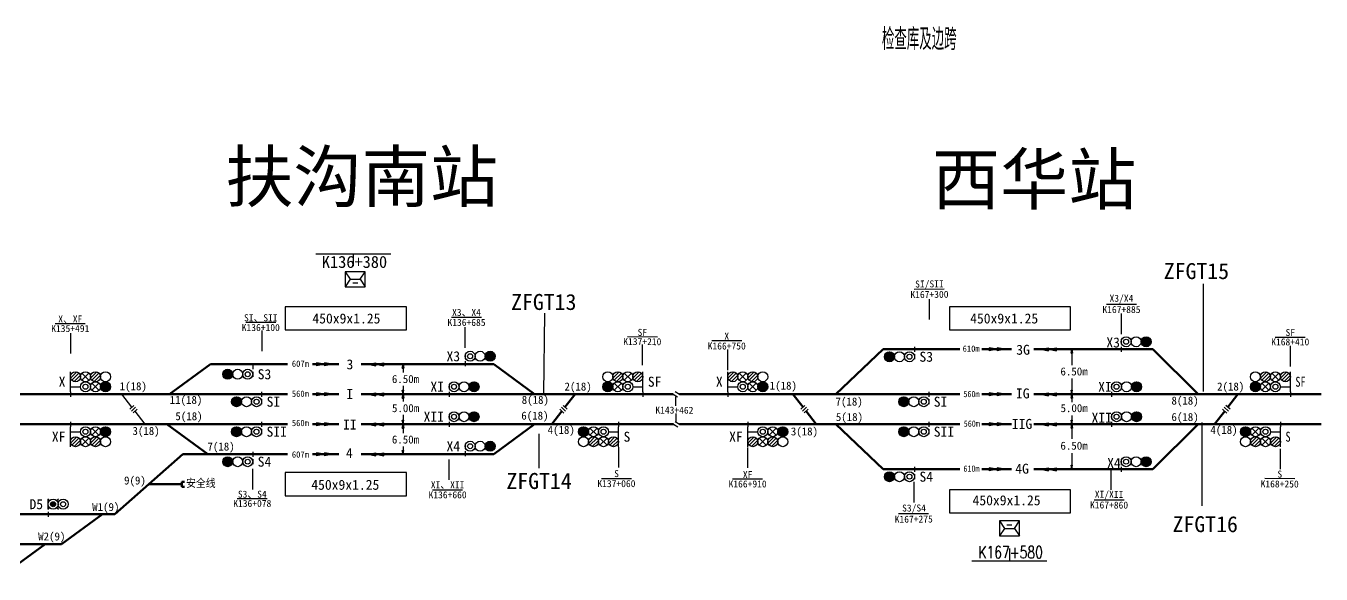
# Model space of a CAD drawing. Header units: millimetres. Extents: x -17381 to -15684, y 1883 to 2345.
# Drawn here: x -15915.7 to -15786.2, y 2099.4 to 2154.2 of the extents above; entities that cross this region are included whole.
import ezdxf
from ezdxf.enums import TextEntityAlignment as Align

# ---------------------------------------------------------------- set-up
doc = ezdxf.new("R2010")
doc.units = ezdxf.units.MM
for name, color, linetype in [('1', 1, 'Continuous'), ('D0', 7, 'Continuous'), ('供电臂', 7, 'Continuous'), ('站台', 7, 'Continuous')]:
    doc.layers.add(name, color=color, linetype=linetype)
doc.styles.add('HZ', font='complex.shx', dxfattribs={"width": 0.75, "bigfont": 'gbcbig.shx'})
doc.styles.get("Standard").update_dxf_attribs({"font": ''})
doc.styles.add('宋体', font='')
doc.styles.get('Standard').set_extended_font_data('SimSun')
doc.styles.get('宋体').set_extended_font_data('SimSun')

# ---------------------------------------------------------------- blocks, each defined once
blk = doc.blocks.new('Signal-Joint')
blk.add_line((0, 1), (0, -1))
blk = doc.blocks.new('Structure-Dwarf')
blk.add_line((0, -2), (0, 2))
blk = doc.blocks.new('Lights-U')
at = {"color": 50}
for p, q in [((-1.93, -0.52), (0.52, 1.93)), ((-1.41, -1.41), (1.41, 1.41)), ((-0.52, -1.93), (1.93, 0.52))]:
    blk.add_line(p, q, dxfattribs=at)
blk.add_circle((0, 0), 2, dxfattribs=at)
blk = doc.blocks.new('Lights-KDW')
for p, q in [((-1.41, -1.41), (1.41, 1.41)), ((1.41, -1.41), (-1.41, 1.41))]:
    blk.add_line(p, q)
blk.add_circle((0, 0), 2)
blk = doc.blocks.new('Lights-L')
at = {"color": 90}
blk.add_circle((0, 0), 2, dxfattribs=at)
blk = doc.blocks.new('Lights-H')
at = {"color": 10}
for radius in [2, 1.9, 1.8, 1.7, 1.6, 1.5, 1.4, 1.3, 1.2, 1.1, 1, 0.9, 0.8, 0.7, 0.6, 0.5, 0.4, 0.3, 0.2, 0.1]:
    blk.add_circle((0, 0), radius, dxfattribs=at)
blk = doc.blocks.new('Lights-B')
at = {"color": 255}
for radius in [2, 1]:
    blk.add_circle((0, 0), radius, dxfattribs=at)
blk = doc.blocks.new('Structure-4')
blk.add_line((-2, 0), (2, 0))
blk = doc.blocks.new('PM-JZ-ULH2UYB--M--A--X')
for name, p in [('Structure-Dwarf', (0, 7)), ('Lights-U', (2, 7)), ('Lights-KDW', (6, 7)), ('Lights-U', (10, 7)), ('Lights-L', (14, 7)), ('Structure-Dwarf', (0, 3)), ('Structure-4', (2, 3)), ('Signal-Joint', (0, 0)), ('Lights-B', (6, 3)), ('Lights-KDW', (10, 3)), ('Lights-H', (14, 3))]:
    blk.add_blockref(name, p)
at = {"width": 0.75}
blk.add_attdef('NAME', text='', height=2.5, dxfattribs=at).set_placement((-2, 5), align=Align.MIDDLE_RIGHT)
at = {"width": 0.75, "flags": 1}
for tag, p in [('ZB', (-2, 2)), ('DC', (-2, -1)), ('QHF', (-2, -4)), ('XHJID', (-2, -7)), ('JYJID', (-2, -10))]:
    blk.add_attdef(tag, text='', height=2.5, dxfattribs=at).set_placement(p, align=Align.MIDDLE_RIGHT)
blk = doc.blocks.new('PM-JZ-ULH2UYB--M--A-Y-S')
for name, p in [('Lights-L', (-14, 7)), ('Lights-U', (-10, 7)), ('Lights-KDW', (-6, 7)), ('Lights-U', (-2, 7)), ('Structure-Dwarf', (0, 7)), ('Lights-H', (-14, 3)), ('Lights-KDW', (-10, 3)), ('Lights-B', (-6, 3)), ('Structure-4', (-2, 3)), ('Structure-Dwarf', (0, 3)), ('Signal-Joint', (0, 0))]:
    blk.add_blockref(name, p)
at = {"width": 0.75}
blk.add_attdef('NAME', text='', height=2.5, dxfattribs=at).set_placement((2, 5), align=Align.MIDDLE_LEFT)
at = {"width": 0.75, "flags": 1}
for tag, p in [('ZB', (2, 2)), ('DC', (2, -1)), ('QHF', (2, -4)), ('XHJID', (2, -7)), ('JYJID', (2, -10))]:
    blk.add_attdef(tag, text='', height=2.5, dxfattribs=at).set_placement(p, align=Align.MIDDLE_LEFT)
blk = doc.blocks.new('PM-JZ-ULH2UYB--M--A-Y-X')
for name, p in [('Signal-Joint', (0, 0)), ('Structure-Dwarf', (0, -3)), ('Structure-4', (2, -3)), ('Structure-Dwarf', (0, -7)), ('Lights-U', (2, -7)), ('Lights-B', (6, -3)), ('Lights-KDW', (6, -7)), ('Lights-KDW', (10, -3)), ('Lights-U', (10, -7)), ('Lights-H', (14, -3)), ('Lights-L', (14, -7))]:
    blk.add_blockref(name, p)
at = {"width": 0.75}
blk.add_attdef('NAME', text='', height=2.5, dxfattribs=at).set_placement((-2, -5), align=Align.MIDDLE_RIGHT)
at = {"width": 0.75, "flags": 1}
for tag, p in [('ZB', (-2, -8)), ('DC', (-2, -11)), ('QHF', (-2, -14)), ('XHJID', (-2, -17)), ('JYJID', (-2, -20))]:
    blk.add_attdef(tag, text='', height=2.5, dxfattribs=at).set_placement(p, align=Align.MIDDLE_RIGHT)
blk = doc.blocks.new('PM-JZ-ULH2UYB--M--A--S')
for name, p in [('Signal-Joint', (0, 0)), ('Lights-H', (-14, -3)), ('Lights-L', (-14, -7)), ('Lights-KDW', (-10, -3)), ('Lights-U', (-10, -7)), ('Lights-B', (-6, -3)), ('Lights-KDW', (-6, -7)), ('Structure-4', (-2, -3)), ('Lights-U', (-2, -7)), ('Structure-Dwarf', (0, -3)), ('Structure-Dwarf', (0, -7))]:
    blk.add_blockref(name, p)
at = {"width": 0.75}
blk.add_attdef('NAME', text='', height=2.5, dxfattribs=at).set_placement((2, -5), align=Align.MIDDLE_LEFT)
at = {"width": 0.75, "flags": 1}
for tag, p in [('ZB', (2, -8)), ('DC', (2, -11)), ('QHF', (2, -14)), ('XHJID', (2, -17)), ('JYJID', (2, -20))]:
    blk.add_attdef(tag, text='', height=2.5, dxfattribs=at).set_placement(p, align=Align.MIDDLE_LEFT)
blk = doc.blocks.new('PM-CZ-HLB--M--A--S')
blk.add_line((0, -2), (0, -4))
for name, p in [('Signal-Joint', (0, 0)), ('Lights-H', (-10, -3)), ('Lights-L', (-6, -3)), ('Lights-B', (-2, -3))]:
    blk.add_blockref(name, p)
at = {"width": 0.75, "flags": 1}
for tag, p in [('ZB', (2, -6)), ('DC', (2, -9)), ('QHF', (2, -12)), ('XHJID', (2, -15)), ('JYJID', (2, -18))]:
    blk.add_attdef(tag, text='', height=2.5, dxfattribs=at).set_placement(p, align=Align.MIDDLE_LEFT)
at = {"width": 0.75}
blk.add_attdef('NAME', text='', height=2.5, dxfattribs=at).set_placement((2, -3), align=Align.MIDDLE_LEFT)
blk = doc.blocks.new('PM-CZ-HLB--M--A--X')
blk.add_line((0, 4), (0, 2))
for name, p in [('Lights-B', (2, 3)), ('Signal-Joint', (0, 0)), ('Lights-L', (6, 3)), ('Lights-H', (10, 3))]:
    blk.add_blockref(name, p)
at = {"width": 0.75}
blk.add_attdef('NAME', text='', height=2.5, dxfattribs=at).set_placement((-2, 3), align=Align.MIDDLE_RIGHT)
at = {"width": 0.75, "flags": 1}
for tag, p in [('ZB', (-2, 0)), ('QHF', (-2, -6)), ('DC', (-2, -3)), ('XHJID', (-2, -9)), ('JYJID', (-2, -12))]:
    blk.add_attdef(tag, text='', height=2.5, dxfattribs=at).set_placement(p, align=Align.MIDDLE_RIGHT)
blk = doc.blocks.new('Lights-A')
at = {"color": 255}
blk.add_circle((0, 0), 2, dxfattribs=at)
at = {"color": 170}
for radius in [1, 0.9, 0.9, 0.8, 0.8, 0.8, 0.7, 0.6, 0.6, 0.5, 0.5, 0.5, 0.4, 0.3, 0.2, 0.1]:
    blk.add_circle((0, 0), radius, dxfattribs=at)
blk = doc.blocks.new('Lights-On')
at = {"color": 255}
for p, q in [((-1.41, 1.41), (-2.12, 2.12)), ((1.41, 1.41), (2.12, 2.12)), ((-2.12, -2.12), (-1.41, -1.41)), ((2.12, -2.12), (1.41, -1.41))]:
    blk.add_line(p, q, dxfattribs=at)
blk = doc.blocks.new('PM-DC-AB--D--A--X')
for name, p in [('Lights-On', (2, 4)), ('Structure-Dwarf', (0, 4)), ('Lights-A', (2, 4)), ('Lights-B', (6, 4)), ('Signal-Joint', (0, 0))]:
    blk.add_blockref(name, p)
at = {"width": 0.75}
blk.add_attdef('NAME', text='', height=2.5, dxfattribs=at).set_placement((-2, 4), align=Align.MIDDLE_RIGHT)
at = {"width": 0.75, "flags": 1}
for tag, p in [('ZB', (-2, 1)), ('QHF', (-2, -5)), ('DC', (-2, -2)), ('XHJID', (-2, -8)), ('JYJID', (-2, -11))]:
    blk.add_attdef(tag, text='', height=2.5, dxfattribs=at).set_placement(p, align=Align.MIDDLE_RIGHT)
blk = doc.blocks.new('PM-KP-')
at = {"color": 3}
blk.add_line((0, 6), (0, -6), dxfattribs=at)
at = {"width": 0.75}
for tag, p in [('NAME', (-1.5, 0)), ('KMPOST', (1.5, 0))]:
    blk.add_attdef(tag, text='', height=2, rotation=90, dxfattribs=at).set_placement(p, align=Align.MIDDLE)
at = {"width": 0.75, "flags": 1}
blk.add_attdef('KMPOSTID', text='', height=2, dxfattribs=at).set_placement((0, -8), align=Align.MIDDLE)

msp = doc.modelspace()

# ---------------------------------------------------------------- hatches: boundary and pattern name
at = {"lineweight": -3}
for points in [[(-15818.56, 2121.87), (-15819.36, 2122.02), (-15819.36, 2121.72)], [(-15817.76, 2121.87), (-15818.56, 2122.02), (-15818.56, 2121.72)], [(-15814.23, 2121.87), (-15813.43, 2121.72), (-15813.43, 2122.02)], [(-15813.43, 2121.87), (-15812.63, 2121.72), (-15812.63, 2122.02)], [(-15811.08, 2121.87), (-15811.16, 2121.47), (-15811.01, 2121.47)], [(-15885.81, 2120.37), (-15886.61, 2120.52), (-15886.61, 2120.22)], [(-15885.01, 2120.37), (-15885.81, 2120.52), (-15885.81, 2120.22)], [(-15881.49, 2120.37), (-15880.69, 2120.22), (-15880.69, 2120.52)], [(-15880.69, 2120.37), (-15879.89, 2120.22), (-15879.89, 2120.52)], [(-15877.96, 2120.37), (-15878.04, 2119.97), (-15877.89, 2119.97)], [(-15885.81, 2117.37), (-15886.61, 2117.52), (-15886.61, 2117.22)], [(-15885.01, 2117.37), (-15885.81, 2117.52), (-15885.81, 2117.22)], [(-15881.49, 2117.37), (-15880.69, 2117.22), (-15880.69, 2117.52)], [(-15880.69, 2117.37), (-15879.89, 2117.22), (-15879.89, 2117.52)], [(-15877.96, 2117.37), (-15878.04, 2117.77), (-15877.89, 2117.77)], [(-15818.56, 2117.37), (-15819.36, 2117.52), (-15819.36, 2117.22)], [(-15817.76, 2117.37), (-15818.56, 2117.52), (-15818.56, 2117.22)], [(-15814.23, 2117.37), (-15813.43, 2117.22), (-15813.43, 2117.52)], [(-15813.43, 2117.37), (-15812.63, 2117.22), (-15812.63, 2117.52)], [(-15811.08, 2117.37), (-15811.16, 2117.77), (-15811.01, 2117.77)], [(-15877.96, 2117.37), (-15878.04, 2116.97), (-15877.89, 2116.97)], [(-15811.08, 2117.37), (-15811.16, 2116.97), (-15811.01, 2116.97)], [(-15885.81, 2114.37), (-15886.61, 2114.52), (-15886.61, 2114.22)], [(-15885.01, 2114.37), (-15885.81, 2114.52), (-15885.81, 2114.22)], [(-15881.49, 2114.37), (-15880.69, 2114.22), (-15880.69, 2114.52)], [(-15880.69, 2114.37), (-15879.89, 2114.22), (-15879.89, 2114.52)], [(-15877.96, 2114.37), (-15878.04, 2114.77), (-15877.89, 2114.77)], [(-15877.96, 2114.37), (-15878.04, 2113.97), (-15877.89, 2113.97)], [(-15818.56, 2114.37), (-15819.36, 2114.52), (-15819.36, 2114.22)], [(-15817.76, 2114.37), (-15818.56, 2114.52), (-15818.56, 2114.22)], [(-15814.23, 2114.37), (-15813.43, 2114.22), (-15813.43, 2114.52)], [(-15813.43, 2114.37), (-15812.63, 2114.22), (-15812.63, 2114.52)], [(-15811.08, 2114.37), (-15811.16, 2114.77), (-15811.01, 2114.77)], [(-15811.08, 2114.37), (-15811.16, 2113.97), (-15811.01, 2113.97)], [(-15885.81, 2111.37), (-15886.61, 2111.52), (-15886.61, 2111.22)], [(-15885.01, 2111.37), (-15885.81, 2111.52), (-15885.81, 2111.22)], [(-15881.49, 2111.37), (-15880.69, 2111.22), (-15880.69, 2111.52)], [(-15880.69, 2111.37), (-15879.89, 2111.22), (-15879.89, 2111.52)], [(-15877.96, 2111.34), (-15878.04, 2111.74), (-15877.89, 2111.74)], [(-15818.56, 2109.87), (-15819.36, 2110.02), (-15819.36, 2109.72)], [(-15817.76, 2109.87), (-15818.56, 2110.02), (-15818.56, 2109.72)], [(-15814.23, 2109.87), (-15813.43, 2109.72), (-15813.43, 2110.02)], [(-15813.43, 2109.87), (-15812.63, 2109.72), (-15812.63, 2110.02)], [(-15811.08, 2109.87), (-15811.16, 2110.27), (-15811.01, 2110.27)]]:
    msp.add_hatch(color=0, dxfattribs=at).paths.add_polyline_path(points)

# ---------------------------------------------------------------- linework, layer by layer
at = {"color": 0, "lineweight": -3}
for p, q in [((-15886.7, 2131.43), (-15879.2, 2131.43)), ((-15882.95, 2131.43), (-15882.95, 2130.18)), ((-15883.74, 2129.63), (-15883.74, 2128.13)), ((-15881.74, 2129.63), (-15883.74, 2129.63)), ((-15883.74, 2129.63), (-15883.24, 2128.88)), ((-15882.24, 2128.88), (-15881.74, 2129.63)), ((-15881.74, 2128.13), (-15881.74, 2129.63)), ((-15883.24, 2128.88), (-15883.74, 2128.13)), ((-15883.74, 2128.13), (-15881.74, 2128.13)), ((-15883.24, 2128.88), (-15882.24, 2128.88)), ((-15882.99, 2128.5), (-15882.49, 2128.5)), ((-15882.24, 2128.88), (-15881.74, 2128.13)), ((-15825.34, 2124.84), (-15825.34, 2126.89)), ((-15806.12, 2123.39), (-15806.12, 2125.44)), ((-15871.74, 2122.02), (-15871.74, 2124.07)), ((-15911.18, 2121.44), (-15911.18, 2123.49)), ((-15892.06, 2121.69), (-15892.06, 2123.74)), ((-15854.01, 2120.29), (-15854.01, 2122.34)), ((-15845.48, 2119.78), (-15845.48, 2121.83)), ((-15819.36, 2122.02), (-15818.56, 2121.87)), ((-15818.56, 2121.87), (-15819.36, 2122.02)), ((-15819.36, 2122.02), (-15819.36, 2121.72)), ((-15818.56, 2121.87), (-15819.36, 2121.72)), ((-15818.56, 2122.02), (-15817.76, 2121.87)), ((-15817.76, 2121.87), (-15818.56, 2122.02)), ((-15818.56, 2122.02), (-15818.56, 2121.72)), ((-15818.56, 2121.87), (-15817.76, 2121.87)), ((-15817.76, 2121.87), (-15818.56, 2121.72)), ((-15814.23, 2121.87), (-15813.43, 2122.02)), ((-15813.43, 2121.87), (-15814.23, 2121.87)), ((-15813.43, 2121.72), (-15814.23, 2121.87)), ((-15814.23, 2121.87), (-15813.43, 2121.72)), ((-15813.43, 2121.87), (-15812.63, 2122.02)), ((-15813.43, 2121.72), (-15813.43, 2122.02)), ((-15812.63, 2121.72), (-15813.43, 2121.87)), ((-15813.43, 2121.87), (-15812.63, 2121.72)), ((-15812.63, 2121.72), (-15812.63, 2122.02)), ((-15811.16, 2121.47), (-15811.08, 2121.87)), ((-15811.08, 2121.87), (-15811.16, 2121.47)), ((-15811.16, 2121.47), (-15811.01, 2121.47)), ((-15811.08, 2121.87), (-15811.01, 2121.47)), ((-15789.24, 2120.16), (-15789.24, 2122.21)), ((-15886.61, 2120.52), (-15885.81, 2120.37)), ((-15885.81, 2120.37), (-15886.61, 2120.52)), ((-15886.61, 2120.52), (-15886.61, 2120.22)), ((-15885.81, 2120.37), (-15886.61, 2120.22)), ((-15885.81, 2120.52), (-15885.01, 2120.37)), ((-15885.01, 2120.37), (-15885.81, 2120.52)), ((-15885.81, 2120.52), (-15885.81, 2120.22)), ((-15885.81, 2120.37), (-15885.01, 2120.37)), ((-15885.01, 2120.37), (-15885.81, 2120.22)), ((-15881.49, 2120.37), (-15880.69, 2120.52)), ((-15880.84, 2120.37), (-15881.49, 2120.37)), ((-15880.69, 2120.37), (-15881.49, 2120.37)), ((-15880.69, 2120.22), (-15881.49, 2120.37)), ((-15881.49, 2120.37), (-15880.69, 2120.22)), ((-15880.69, 2120.37), (-15879.89, 2120.52)), ((-15880.69, 2120.22), (-15880.69, 2120.52)), ((-15879.89, 2120.22), (-15880.69, 2120.37)), ((-15880.69, 2120.37), (-15879.89, 2120.22)), ((-15879.89, 2120.22), (-15879.89, 2120.52)), ((-15878.04, 2119.97), (-15877.96, 2120.37)), ((-15877.96, 2120.37), (-15878.04, 2119.97)), ((-15877.96, 2120.37), (-15877.89, 2119.97)), ((-15878.04, 2119.97), (-15877.89, 2119.97)), ((-15886.61, 2117.52), (-15885.81, 2117.37)), ((-15885.81, 2117.37), (-15886.61, 2117.52)), ((-15886.61, 2117.52), (-15886.61, 2117.22)), ((-15885.81, 2117.52), (-15885.01, 2117.37)), ((-15885.01, 2117.37), (-15885.81, 2117.52)), ((-15885.81, 2117.52), (-15885.81, 2117.22)), ((-15881.49, 2117.37), (-15880.69, 2117.52)), ((-15880.69, 2117.37), (-15879.89, 2117.52)), ((-15880.69, 2117.22), (-15880.69, 2117.52)), ((-15879.89, 2117.22), (-15879.89, 2117.52)), ((-15878.04, 2117.77), (-15877.96, 2117.37)), ((-15877.96, 2117.37), (-15878.04, 2117.77)), ((-15878.04, 2117.77), (-15877.89, 2117.77)), ((-15877.96, 2117.37), (-15877.89, 2117.77)), ((-15819.36, 2117.52), (-15818.56, 2117.37)), ((-15818.56, 2117.37), (-15819.36, 2117.52)), ((-15819.36, 2117.52), (-15819.36, 2117.22)), ((-15818.56, 2117.52), (-15817.76, 2117.37)), ((-15817.76, 2117.37), (-15818.56, 2117.52)), ((-15818.56, 2117.52), (-15818.56, 2117.22)), ((-15814.23, 2117.37), (-15813.43, 2117.52)), ((-15813.43, 2117.37), (-15812.63, 2117.52)), ((-15813.43, 2117.22), (-15813.43, 2117.52)), ((-15812.63, 2117.22), (-15812.63, 2117.52)), ((-15811.16, 2117.77), (-15811.08, 2117.37)), ((-15811.08, 2117.37), (-15811.16, 2117.77)), ((-15811.16, 2117.77), (-15811.01, 2117.77)), ((-15811.08, 2117.37), (-15811.01, 2117.77)), ((-15885.81, 2117.37), (-15886.61, 2117.22)), ((-15885.81, 2117.37), (-15885.01, 2117.37)), ((-15885.01, 2117.37), (-15885.81, 2117.22)), ((-15880.84, 2117.37), (-15881.49, 2117.37)), ((-15880.69, 2117.37), (-15881.49, 2117.37)), ((-15880.69, 2117.22), (-15881.49, 2117.37)), ((-15881.49, 2117.37), (-15880.69, 2117.22)), ((-15879.89, 2117.22), (-15880.69, 2117.37)), ((-15880.69, 2117.37), (-15879.89, 2117.22)), ((-15878.04, 2116.97), (-15877.96, 2117.37)), ((-15877.96, 2117.37), (-15878.04, 2116.97)), ((-15878.04, 2116.97), (-15877.89, 2116.97)), ((-15877.96, 2117.37), (-15877.89, 2116.97)), ((-15850.7, 2116.21), (-15850.7, 2117.12)), ((-15818.56, 2117.37), (-15819.36, 2117.22)), ((-15818.56, 2117.37), (-15817.76, 2117.37)), ((-15817.76, 2117.37), (-15818.56, 2117.22)), ((-15813.43, 2117.37), (-15814.23, 2117.37)), ((-15813.43, 2117.22), (-15814.23, 2117.37)), ((-15814.23, 2117.37), (-15813.43, 2117.22)), ((-15812.63, 2117.22), (-15813.43, 2117.37)), ((-15813.43, 2117.37), (-15812.63, 2117.22)), ((-15811.16, 2116.97), (-15811.08, 2117.37)), ((-15811.08, 2117.37), (-15811.16, 2116.97)), ((-15811.16, 2116.97), (-15811.01, 2116.97)), ((-15811.08, 2117.37), (-15811.01, 2116.97)), ((-15850.7, 2115.43), (-15850.7, 2114.64)), ((-15886.61, 2114.52), (-15885.81, 2114.37)), ((-15885.81, 2114.37), (-15886.61, 2114.52)), ((-15886.61, 2114.52), (-15886.61, 2114.22)), ((-15885.81, 2114.37), (-15886.61, 2114.22)), ((-15885.81, 2114.52), (-15885.01, 2114.37)), ((-15885.01, 2114.37), (-15885.81, 2114.52)), ((-15885.81, 2114.52), (-15885.81, 2114.22)), ((-15885.81, 2114.37), (-15885.01, 2114.37)), ((-15885.01, 2114.37), (-15885.81, 2114.22)), ((-15881.49, 2114.37), (-15880.69, 2114.52)), ((-15880.84, 2114.37), (-15881.49, 2114.37)), ((-15880.69, 2114.37), (-15881.49, 2114.37)), ((-15880.69, 2114.22), (-15881.49, 2114.37)), ((-15881.49, 2114.37), (-15880.69, 2114.22)), ((-15880.69, 2114.37), (-15879.89, 2114.52)), ((-15880.69, 2114.22), (-15880.69, 2114.52)), ((-15879.89, 2114.22), (-15880.69, 2114.37)), ((-15880.69, 2114.37), (-15879.89, 2114.22)), ((-15879.89, 2114.22), (-15879.89, 2114.52)), ((-15878.04, 2114.77), (-15877.96, 2114.37)), ((-15877.96, 2114.37), (-15878.04, 2114.77)), ((-15878.04, 2114.77), (-15877.89, 2114.77)), ((-15878.04, 2113.97), (-15877.96, 2114.37)), ((-15877.96, 2114.37), (-15878.04, 2113.97)), ((-15878.04, 2113.97), (-15877.89, 2113.97)), ((-15877.96, 2114.37), (-15877.89, 2114.77)), ((-15877.96, 2114.37), (-15877.89, 2113.97)), ((-15819.36, 2114.52), (-15818.56, 2114.37)), ((-15818.56, 2114.37), (-15819.36, 2114.52)), ((-15819.36, 2114.52), (-15819.36, 2114.22)), ((-15818.56, 2114.37), (-15819.36, 2114.22)), ((-15818.56, 2114.52), (-15817.76, 2114.37)), ((-15817.76, 2114.37), (-15818.56, 2114.52)), ((-15818.56, 2114.52), (-15818.56, 2114.22)), ((-15818.56, 2114.37), (-15817.76, 2114.37)), ((-15817.76, 2114.37), (-15818.56, 2114.22)), ((-15814.23, 2114.37), (-15813.43, 2114.52)), ((-15813.43, 2114.37), (-15814.23, 2114.37)), ((-15813.43, 2114.22), (-15814.23, 2114.37)), ((-15814.23, 2114.37), (-15813.43, 2114.22)), ((-15813.43, 2114.37), (-15812.63, 2114.52)), ((-15813.43, 2114.22), (-15813.43, 2114.52)), ((-15812.63, 2114.22), (-15813.43, 2114.37)), ((-15813.43, 2114.37), (-15812.63, 2114.22)), ((-15812.63, 2114.22), (-15812.63, 2114.52)), ((-15811.16, 2114.77), (-15811.08, 2114.37)), ((-15811.08, 2114.37), (-15811.16, 2114.77)), ((-15811.16, 2114.77), (-15811.01, 2114.77)), ((-15811.16, 2113.97), (-15811.08, 2114.37)), ((-15811.08, 2114.37), (-15811.16, 2113.97)), ((-15811.16, 2113.97), (-15811.01, 2113.97)), ((-15811.08, 2114.37), (-15811.01, 2114.77)), ((-15811.08, 2114.37), (-15811.01, 2113.97)), ((-15886.61, 2111.52), (-15885.81, 2111.37)), ((-15885.81, 2111.37), (-15886.61, 2111.52)), ((-15886.61, 2111.52), (-15886.61, 2111.22)), ((-15885.81, 2111.37), (-15886.61, 2111.22)), ((-15885.81, 2111.52), (-15885.01, 2111.37)), ((-15885.01, 2111.37), (-15885.81, 2111.52)), ((-15885.81, 2111.52), (-15885.81, 2111.22)), ((-15885.81, 2111.37), (-15885.01, 2111.37)), ((-15885.01, 2111.37), (-15885.81, 2111.22)), ((-15881.49, 2111.37), (-15880.69, 2111.52)), ((-15880.84, 2111.37), (-15881.49, 2111.37)), ((-15880.69, 2111.37), (-15881.49, 2111.37)), ((-15880.69, 2111.22), (-15881.49, 2111.37)), ((-15881.49, 2111.37), (-15880.69, 2111.22)), ((-15880.69, 2111.37), (-15879.89, 2111.52)), ((-15880.69, 2111.22), (-15880.69, 2111.52)), ((-15879.89, 2111.22), (-15880.69, 2111.37)), ((-15880.69, 2111.37), (-15879.89, 2111.22)), ((-15879.89, 2111.22), (-15879.89, 2111.52)), ((-15878.04, 2111.74), (-15877.96, 2111.34)), ((-15877.96, 2111.34), (-15878.04, 2111.74)), ((-15878.04, 2111.74), (-15877.89, 2111.74)), ((-15877.96, 2111.34), (-15877.89, 2111.74)), ((-15856.39, 2110.03), (-15856.39, 2112.08)), ((-15843.48, 2110.01), (-15843.48, 2112.05)), ((-15790.22, 2109.86), (-15790.22, 2111.91)), ((-15893, 2107.85), (-15893, 2109.9)), ((-15873.37, 2108.8), (-15873.37, 2110.85)), ((-15819.36, 2110.02), (-15818.56, 2109.87)), ((-15818.56, 2109.87), (-15819.36, 2110.02)), ((-15819.36, 2110.02), (-15819.36, 2109.72)), ((-15818.56, 2109.87), (-15819.36, 2109.72)), ((-15818.56, 2110.02), (-15817.76, 2109.87)), ((-15817.76, 2109.87), (-15818.56, 2110.02)), ((-15818.56, 2110.02), (-15818.56, 2109.72)), ((-15818.56, 2109.87), (-15817.76, 2109.87)), ((-15817.76, 2109.87), (-15818.56, 2109.72)), ((-15814.23, 2109.87), (-15813.43, 2110.02)), ((-15813.43, 2109.87), (-15814.23, 2109.87)), ((-15813.43, 2109.72), (-15814.23, 2109.87)), ((-15814.23, 2109.87), (-15813.43, 2109.72)), ((-15813.43, 2109.87), (-15812.63, 2110.02)), ((-15813.43, 2109.72), (-15813.43, 2110.02)), ((-15812.63, 2109.72), (-15813.43, 2109.87)), ((-15813.43, 2109.87), (-15812.63, 2109.72)), ((-15812.63, 2109.72), (-15812.63, 2110.02)), ((-15811.16, 2110.27), (-15811.08, 2109.87)), ((-15811.08, 2109.87), (-15811.16, 2110.27)), ((-15811.16, 2110.27), (-15811.01, 2110.27)), ((-15811.08, 2109.87), (-15811.01, 2110.27)), ((-15807.16, 2107.79), (-15807.16, 2109.84)), ((-15826.85, 2106.54), (-15826.85, 2108.59)), ((-15818.33, 2104.7), (-15818.33, 2103.2)), ((-15816.32, 2104.7), (-15818.33, 2104.7)), ((-15818.33, 2104.7), (-15817.83, 2103.95)), ((-15816.83, 2103.95), (-15816.33, 2104.7)), ((-15816.33, 2103.2), (-15816.32, 2104.7)), ((-15817.83, 2103.95), (-15818.33, 2103.2)), ((-15817.83, 2103.95), (-15816.83, 2103.95)), ((-15817.58, 2104.32), (-15817.08, 2104.32)), ((-15816.83, 2103.95), (-15816.33, 2103.2)), ((-15818.33, 2103.2), (-15816.33, 2103.2)), ((-15817.33, 2101.95), (-15817.33, 2100.7)), ((-15821.08, 2100.7), (-15813.58, 2100.7))]:
    msp.add_line(p, q, dxfattribs=at)
at = {"color": 1, "lineweight": -3}
for p, q in [((-15797.92, 2117.63), (-15797.92, 2128.43)), ((-15864.36, 2109.97), (-15864.36, 2113.42))]:
    msp.add_line(p, q, dxfattribs=at)
at = {"color": 5, "lineweight": -3}
for p, q in [((-15863.81, 2125.48), (-15863.92, 2117.42)), ((-15798.07, 2106.22), (-15798.07, 2114.53))]:
    msp.add_line(p, q, dxfattribs=at)
at = {"color": 7, "linetype": 'Continuous'}
for p, q in [((-15850.76, 2117.63), (-15850.33, 2117.37)), ((-15905.29, 2115.87), (-15904.88, 2116.24)), ((-15861.55, 2115.86), (-15861.97, 2116.24)), ((-15850.94, 2117.37), (-15850.51, 2117.12)), ((-15838.2, 2115.87), (-15837.78, 2116.24)), ((-15795.27, 2115.86), (-15795.69, 2116.24)), ((-15905.12, 2115.68), (-15904.71, 2116.06)), ((-15904.95, 2115.5), (-15904.54, 2115.87)), ((-15861.89, 2115.49), (-15862.3, 2115.87)), ((-15861.72, 2115.68), (-15862.13, 2116.06)), ((-15838.03, 2115.68), (-15837.62, 2116.06)), ((-15837.86, 2115.5), (-15837.44, 2115.87)), ((-15795.61, 2115.49), (-15796.03, 2115.87)), ((-15795.44, 2115.68), (-15795.86, 2116.06)), ((-15850.91, 2114.37), (-15850.48, 2114.12)), ((-15850.76, 2114.63), (-15850.33, 2114.37))]:
    msp.add_line(p, q, dxfattribs=at)
at = {"color": 0, "lineweight": 70}
for p, q in [((-15899.99, 2111.37), (-15906.79, 2105.37)), ((-15899.83, 2108.62), (-15900.08, 2108.62)), ((-15900.08, 2108.62), (-15900.08, 2108.12)), ((-15900.08, 2108.12), (-15899.83, 2108.12))]:
    msp.add_line(p, q, dxfattribs=at)
at = {"layer": '1', "color": 5, "lineweight": 100}
for p, q in [((-15923.9, 2117.37), (-15893.36, 2117.37)), ((-15893.36, 2117.37), (-15889.51, 2117.37)), ((-15887.03, 2117.37), (-15884.37, 2117.37)), ((-15882.14, 2117.37), (-15850.94, 2117.37)), ((-15850.33, 2114.37), (-15822.3, 2114.37)), ((-15820.08, 2114.37), (-15817.11, 2114.37)), ((-15814.88, 2114.37), (-15786.17, 2114.37))]:
    msp.add_line(p, q, dxfattribs=at)
at = {"layer": '1', "color": 1, "lineweight": 100}
for p, q in [((-15850.33, 2117.37), (-15822.3, 2117.37)), ((-15820.08, 2117.37), (-15817.11, 2117.37)), ((-15814.88, 2117.37), (-15786.17, 2117.37)), ((-15923.9, 2114.37), (-15904.23, 2114.37)), ((-15907.71, 2114.37), (-15889.51, 2114.37)), ((-15887.03, 2114.37), (-15884.37, 2114.37)), ((-15882.14, 2114.37), (-15850.91, 2114.37))]:
    msp.add_line(p, q, dxfattribs=at)
at = {"layer": 'D0', "color": 1, "lineweight": 70}
for p, q in [((-15829.96, 2121.87), (-15822.3, 2121.87)), ((-15820.08, 2121.87), (-15817.11, 2121.87)), ((-15814.88, 2121.87), (-15802.98, 2121.87)), ((-15899.99, 2111.37), (-15894.11, 2111.37)), ((-15894.11, 2111.37), (-15889.51, 2111.37)), ((-15887.03, 2111.37), (-15884.37, 2111.37)), ((-15882.14, 2111.37), (-15868.9, 2111.37))]:
    msp.add_line(p, q, dxfattribs=at)
at = {"layer": 'D0', "color": 0}
for p, q in [((-15811.08, 2121.87), (-15811.08, 2120.29)), ((-15877.96, 2120.37), (-15877.96, 2119.54)), ((-15877.96, 2120.37), (-15877.96, 2120.37)), ((-15877.96, 2120.37), (-15877.96, 2120.37)), ((-15811.08, 2118.96), (-15811.08, 2117.37)), ((-15877.96, 2118.2), (-15877.96, 2117.37)), ((-15877.96, 2117.37), (-15877.96, 2116.64)), ((-15877.96, 2117.37), (-15877.96, 2117.37)), ((-15877.96, 2117.37), (-15877.96, 2117.37)), ((-15811.08, 2117.37), (-15811.08, 2117.37)), ((-15811.08, 2117.37), (-15811.08, 2116.58)), ((-15811.08, 2117.37), (-15811.08, 2117.37)), ((-15877.96, 2115.3), (-15877.96, 2114.41)), ((-15811.08, 2115.23), (-15811.08, 2114.37)), ((-15877.96, 2114.41), (-15877.96, 2113.48)), ((-15877.96, 2114.37), (-15877.96, 2114.37)), ((-15877.96, 2114.37), (-15877.96, 2114.37)), ((-15811.08, 2114.37), (-15811.08, 2112.9)), ((-15811.08, 2114.37), (-15811.08, 2114.37)), ((-15811.08, 2114.37), (-15811.08, 2114.37)), ((-15811.08, 2114.37), (-15811.08, 2114.37)), ((-15811.08, 2114.37), (-15811.08, 2114.37)), ((-15877.96, 2112.14), (-15877.96, 2111.37)), ((-15877.96, 2111.34), (-15877.96, 2111.34)), ((-15877.96, 2111.34), (-15877.96, 2111.34)), ((-15811.08, 2111.46), (-15811.08, 2109.87)), ((-15811.08, 2109.87), (-15811.08, 2109.87)), ((-15811.08, 2109.87), (-15811.08, 2109.87))]:
    msp.add_line(p, q, dxfattribs=at)
at = {"layer": 'D0', "color": 5, "lineweight": 70}
for p, q in [((-15897.23, 2120.37), (-15893.36, 2120.37)), ((-15893.36, 2120.37), (-15889.51, 2120.37)), ((-15887.03, 2120.37), (-15884.37, 2120.37)), ((-15882.14, 2120.37), (-15868.9, 2120.37)), ((-15829.96, 2109.87), (-15822.3, 2109.87)), ((-15820.08, 2109.87), (-15817.11, 2109.87)), ((-15814.88, 2109.87), (-15802.98, 2109.87))]:
    msp.add_line(p, q, dxfattribs=at)
at = {"layer": 'D0', "color": 0, "lineweight": 70}
msp.add_line((-15903.39, 2108.37), (-15900.08, 2108.37), dxfattribs=at)
at = {"layer": 'D0', "lineweight": 70}
for p, q in [((-15922.08, 2105.37), (-15906.79, 2105.37)), ((-15922.08, 2102.37), (-15912.11, 2102.37))]:
    msp.add_line(p, q, dxfattribs=at)
at = {"layer": '站台', "color": 0, "lineweight": -3}
for p, q in [((-15889.74, 2126.12), (-15889.74, 2123.8)), ((-15877.62, 2126.12), (-15889.74, 2126.12)), ((-15877.62, 2123.8), (-15877.62, 2126.12)), ((-15823.34, 2126.12), (-15823.34, 2123.8)), ((-15811.22, 2126.12), (-15823.34, 2126.12)), ((-15811.22, 2123.8), (-15811.22, 2126.12)), ((-15889.74, 2123.8), (-15877.62, 2123.8)), ((-15823.34, 2123.8), (-15811.22, 2123.8)), ((-15889.74, 2109.55), (-15889.74, 2107.22)), ((-15877.62, 2109.55), (-15889.74, 2109.55)), ((-15877.62, 2107.22), (-15877.62, 2109.55)), ((-15889.74, 2107.22), (-15877.62, 2107.22)), ((-15823.34, 2107.82), (-15823.34, 2105.49)), ((-15811.22, 2107.82), (-15823.34, 2107.82)), ((-15811.22, 2105.49), (-15811.22, 2107.82)), ((-15823.34, 2105.49), (-15811.22, 2105.49))]:
    msp.add_line(p, q, dxfattribs=at)
at = {"layer": '站台', "color": 1, "lineweight": 70}
for p, q in [((-15829.96, 2121.87), (-15834.68, 2117.37)), ((-15802.98, 2121.87), (-15798.45, 2117.37)), ((-15837.97, 2116.07), (-15838.99, 2117.37)), ((-15795.5, 2116.07), (-15794.48, 2117.37)), ((-15863.1, 2114.37), (-15862.09, 2115.67)), ((-15897.49, 2111.37), (-15901.58, 2114.37)), ((-15864.82, 2114.37), (-15868.9, 2111.37))]:
    msp.add_line(p, q, dxfattribs=at)
at = {"layer": '站台', "color": 5, "lineweight": 70}
for p, q in [((-15897.23, 2120.37), (-15901.32, 2117.37)), ((-15864.82, 2117.37), (-15868.9, 2120.37)), ((-15861.78, 2116.07), (-15860.76, 2117.37)), ((-15836.65, 2114.38), (-15837.66, 2115.68)), ((-15796.83, 2114.37), (-15795.81, 2115.67)), ((-15829.96, 2109.87), (-15834.68, 2114.37)), ((-15802.98, 2109.87), (-15798.45, 2114.37))]:
    msp.add_line(p, q, dxfattribs=at)
at = {"layer": '站台', "color": 5, "lineweight": -3}
msp.add_line((-15905.07, 2116.07), (-15906.08, 2117.37), dxfattribs=at)
at = {"layer": '站台', "color": 1, "lineweight": -3}
msp.add_line((-15903.74, 2114.38), (-15904.75, 2115.68), dxfattribs=at)
at = {"layer": '站台', "lineweight": 70}
for p, q in [((-15908.02, 2105.37), (-15912.11, 2102.37)), ((-15913.75, 2102.37), (-15917.84, 2099.37))]:
    msp.add_line(p, q, dxfattribs=at)

# ---------------------------------------------------------------- block references
at = {"layer": 'D0', "color": 0}
ref = msp.add_blockref('PM-KP-', (-15825.35, 2127.86), dxfattribs=dict(at, xscale=0.2500000000007121, yscale=0.2499999999988631, zscale=0.2500000000007121, rotation=270.643296609794))
ref.add_attrib('NAME', 'SI/SII', dxfattribs={"layer": '0', "height": 0.7, "rotation": 0.6433, "style": '宋体'}).set_placement((-15825.33, 2128.35), align=Align.MIDDLE)
ref.add_attrib('KMPOST', 'K167+300', dxfattribs={"layer": '0', "height": 0.7, "rotation": 0.6433, "style": '宋体'}).set_placement((-15825.33, 2127.35), align=Align.MIDDLE)
ref = msp.add_blockref('PM-KP-', (-15806.13, 2126.35), dxfattribs=dict(at, xscale=0.25, yscale=0.25, zscale=0.25, rotation=270))
ref.add_attrib('NAME', 'X3/X4', dxfattribs={"layer": '0', "height": 0.7, "style": '宋体'}).set_placement((-15806.13, 2126.91), align=Align.MIDDLE)
ref.add_attrib('KMPOST', 'K167+885', dxfattribs={"layer": '0', "height": 0.7, "style": '宋体'}).set_placement((-15806.13, 2125.84), align=Align.MIDDLE)
ref = msp.add_blockref('PM-KP-', (-15911.24, 2124.42), dxfattribs=dict(at, xscale=0.250000000000018, yscale=0.250000000000018, zscale=0.250000000000018, rotation=270.0574699958793))
ref.add_attrib('NAME', 'X、XF', dxfattribs={"layer": '0', "height": 0.7, "rotation": 0.0575, "style": '宋体'}).set_placement((-15911.24, 2124.87), align=Align.MIDDLE)
ref.add_attrib('KMPOST', 'K135+491', dxfattribs={"layer": '0', "height": 0.7, "rotation": 0.0575, "style": '宋体'}).set_placement((-15911.24, 2123.94), align=Align.MIDDLE)
ref = msp.add_blockref('PM-KP-', (-15892.19, 2124.55), dxfattribs=dict(at, xscale=0.25, yscale=0.25, zscale=0.25, rotation=270))
ref.add_attrib('NAME', 'SI、SII', dxfattribs={"layer": '0', "height": 0.7, "style": '宋体'}).set_placement((-15892.19, 2125), align=Align.MIDDLE)
ref.add_attrib('KMPOST', 'K136+100', dxfattribs={"layer": '0', "height": 0.7, "style": '宋体'}).set_placement((-15892.19, 2124.04), align=Align.MIDDLE)
ref = msp.add_blockref('PM-KP-', (-15871.62, 2125.06), dxfattribs=dict(at, xscale=0.25, yscale=0.25, zscale=0.25, rotation=270))
ref.add_attrib('NAME', 'X3、X4', dxfattribs={"layer": '0', "height": 0.7, "style": '宋体'}).set_placement((-15871.62, 2125.53), align=Align.MIDDLE)
ref.add_attrib('KMPOST', 'K136+685', dxfattribs={"layer": '0', "height": 0.7, "style": '宋体'}).set_placement((-15871.62, 2124.55), align=Align.MIDDLE)
ref = msp.add_blockref('PM-KP-', (-15854.03, 2123.09), dxfattribs=dict(at, xscale=0.2499999999994417, yscale=0.2499999999994417, zscale=0.2499999999994417, rotation=269.6611685653697))
ref.add_attrib('NAME', 'SF', dxfattribs={"layer": '0', "height": 0.7, "rotation": 359.6612, "style": '宋体'}).set_placement((-15854.04, 2123.56), align=Align.MIDDLE)
ref.add_attrib('KMPOST', 'K137+210', dxfattribs={"layer": '0', "height": 0.7, "rotation": 359.6612, "style": '宋体'}).set_placement((-15854.04, 2122.63), align=Align.MIDDLE)
ref = msp.add_blockref('PM-KP-', (-15845.6, 2122.7), dxfattribs=dict(at, xscale=0.25, yscale=0.25, zscale=0.25, rotation=270))
ref.add_attrib('NAME', 'X', dxfattribs={"layer": '0', "height": 0.7, "style": '宋体'}).set_placement((-15845.6, 2123.19), align=Align.MIDDLE)
ref.add_attrib('KMPOST', 'K166+750', dxfattribs={"layer": '0', "height": 0.7, "style": '宋体'}).set_placement((-15845.6, 2122.19), align=Align.MIDDLE)
ref = msp.add_blockref('PM-CZ-HLB--M--A--X', (-15806.17, 2121.87), dxfattribs=dict(at, xscale=0.25, yscale=0.25, zscale=0.25))
ref.add_attrib('NAME', 'X3', dxfattribs={"layer": '0', "height": 1, "style": '宋体'}).set_placement((-15806.28, 2122.55), align=Align.MIDDLE_RIGHT)
ref = msp.add_blockref('PM-KP-', (-15789.25, 2123.06), dxfattribs=dict(at, xscale=0.2499999999999387, yscale=0.2499999999999387, zscale=0.2499999999999387, rotation=270.0067648446525))
ref.add_attrib('NAME', 'SF', dxfattribs={"layer": '0', "height": 0.7, "rotation": 0.0068, "style": '宋体'}).set_placement((-15789.25, 2123.55), align=Align.MIDDLE)
ref.add_attrib('KMPOST', 'K168+410', dxfattribs={"layer": '0', "height": 0.7, "rotation": 0.0068, "style": '宋体'}).set_placement((-15789.25, 2122.6), align=Align.MIDDLE)
ref = msp.add_blockref('PM-CZ-HLB--M--A--X', (-15871.76, 2120.42), dxfattribs=dict(at, xscale=0.25, yscale=0.25, zscale=0.25))
ref.add_attrib('NAME', 'X3', dxfattribs={"layer": '0', "height": 1, "style": '宋体'}).set_placement((-15872.26, 2121.17), align=Align.MIDDLE_RIGHT)
ref = msp.add_blockref('PM-CZ-HLB--M--A--S', (-15826.83, 2121.87), dxfattribs=dict(at, xscale=0.25, yscale=0.25, zscale=0.25))
ref.add_attrib('NAME', 'S3', dxfattribs={"layer": '0', "height": 1, "style": '宋体'}).set_placement((-15826.33, 2121.12), align=Align.MIDDLE_LEFT)
ref = msp.add_blockref('PM-CZ-HLB--M--A--S', (-15893, 2120.12), dxfattribs=dict(at, xscale=0.25, yscale=0.25, zscale=0.25))
ref.add_attrib('NAME', 'S3', dxfattribs={"layer": '0', "height": 1, "style": '宋体'}).set_placement((-15892.5, 2119.37), align=Align.MIDDLE_LEFT)
ref = msp.add_blockref('PM-JZ-ULH2UYB--M--A--X', (-15911.22, 2117.37), dxfattribs=dict(at, xscale=0.25, yscale=0.25, zscale=0.25))
ref.add_attrib('NAME', 'X', dxfattribs={"layer": '0', "height": 1, "style": '宋体'}).set_placement((-15911.72, 2118.62), align=Align.MIDDLE_RIGHT)
ref = msp.add_blockref('PM-JZ-ULH2UYB--M--A-Y-S', (-15853.99, 2117.37), dxfattribs=dict(at, xscale=0.25, yscale=0.25, zscale=0.25))
ref.add_attrib('NAME', 'SF', dxfattribs={"layer": '0', "height": 1, "style": '宋体'}).set_placement((-15853.49, 2118.62), align=Align.MIDDLE_LEFT)
ref = msp.add_blockref('PM-JZ-ULH2UYB--M--A--X', (-15845.5, 2117.37), dxfattribs=dict(at, xscale=0.25, yscale=0.25, zscale=0.25))
ref.add_attrib('NAME', 'X', dxfattribs={"layer": '0', "height": 1, "style": '宋体'}).set_placement((-15846, 2118.62), align=Align.MIDDLE_RIGHT)
ref = msp.add_blockref('PM-JZ-ULH2UYB--M--A-Y-S', (-15789.24, 2117.37), dxfattribs=dict(at, xscale=0.25, yscale=0.25, zscale=0.25))
ref.add_attrib('NAME', 'SF', dxfattribs={"layer": '0', "height": 1, "width": 0.75}).set_placement((-15788.74, 2118.62), align=Align.MIDDLE_LEFT)
ref = msp.add_blockref('PM-CZ-HLB--M--A--S', (-15892.11, 2117.37), dxfattribs=dict(at, xscale=0.25, yscale=0.25, zscale=0.25))
ref.add_attrib('NAME', 'SI', dxfattribs={"layer": '0', "height": 1, "style": '宋体'}).set_placement((-15891.61, 2116.62), align=Align.MIDDLE_LEFT)
ref = msp.add_blockref('PM-CZ-HLB--M--A--X', (-15873.37, 2117.37), dxfattribs=dict(at, xscale=0.25, yscale=0.25, zscale=0.25))
ref.add_attrib('NAME', 'XI', dxfattribs={"layer": '0', "height": 1, "style": '宋体'}).set_placement((-15873.87, 2118.12), align=Align.MIDDLE_RIGHT)
ref = msp.add_blockref('PM-CZ-HLB--M--A--S', (-15825.4, 2117.37), dxfattribs=dict(at, xscale=0.25, yscale=0.25, zscale=0.25))
ref.add_attrib('NAME', 'SI', dxfattribs={"layer": '0', "height": 1, "style": '宋体'}).set_placement((-15824.9, 2116.62), align=Align.MIDDLE_LEFT)
ref = msp.add_blockref('PM-CZ-HLB--M--A--X', (-15807.12, 2117.37), dxfattribs=dict(at, xscale=0.25, yscale=0.25, zscale=0.25))
ref.add_attrib('NAME', 'XI', dxfattribs={"layer": '0', "height": 1, "style": '宋体'}).set_placement((-15807.1, 2118.11), align=Align.MIDDLE_RIGHT)
ref = msp.add_blockref('PM-CZ-HLB--M--A--X', (-15873.37, 2114.37), dxfattribs=dict(at, xscale=0.25, yscale=0.25, zscale=0.25))
ref.add_attrib('NAME', 'XII', dxfattribs={"layer": '0', "height": 1, "style": '宋体'}).set_placement((-15873.87, 2115.12), align=Align.MIDDLE_RIGHT)
ref = msp.add_blockref('PM-CZ-HLB--M--A--X', (-15807.12, 2114.37), dxfattribs=dict(at, xscale=0.25, yscale=0.25, zscale=0.25))
ref.add_attrib('NAME', 'XII', dxfattribs={"layer": '0', "height": 1, "style": '宋体'}).set_placement((-15807.08, 2115.01), align=Align.MIDDLE_RIGHT)
ref = msp.add_blockref('PM-JZ-ULH2UYB--M--A-Y-X', (-15911.22, 2114.37), dxfattribs=dict(at, xscale=0.25, yscale=0.25, zscale=0.25))
ref.add_attrib('NAME', 'XF', dxfattribs={"layer": '0', "height": 1, "style": '宋体'}).set_placement((-15911.72, 2113.12), align=Align.MIDDLE_RIGHT)
ref = msp.add_blockref('PM-CZ-HLB--M--A--S', (-15892.12, 2114.37), dxfattribs=dict(at, xscale=0.25, yscale=0.25, zscale=0.25))
ref.add_attrib('NAME', 'SII', dxfattribs={"layer": '0', "height": 1, "style": '宋体'}).set_placement((-15891.62, 2113.62), align=Align.MIDDLE_LEFT)
ref = msp.add_blockref('PM-JZ-ULH2UYB--M--A--S', (-15856.42, 2114.37), dxfattribs=dict(at, xscale=0.25, yscale=0.25, zscale=0.25))
ref.add_attrib('NAME', 'S', dxfattribs={"layer": '0', "height": 1, "style": '宋体'}).set_placement((-15855.92, 2113.12), align=Align.MIDDLE_LEFT)
ref = msp.add_blockref('PM-JZ-ULH2UYB--M--A-Y-X', (-15843.5, 2114.37), dxfattribs=dict(at, xscale=0.25, yscale=0.25, zscale=0.25))
ref.add_attrib('NAME', 'XF', dxfattribs={"layer": '0', "height": 1, "style": '宋体'}).set_placement((-15844, 2113.12), align=Align.MIDDLE_RIGHT)
ref = msp.add_blockref('PM-CZ-HLB--M--A--S', (-15825.4, 2114.37), dxfattribs=dict(at, xscale=0.25, yscale=0.25, zscale=0.25))
ref.add_attrib('NAME', 'SII', dxfattribs={"layer": '0', "height": 1, "style": '宋体'}).set_placement((-15824.9, 2113.62), align=Align.MIDDLE_LEFT)
ref = msp.add_blockref('PM-JZ-ULH2UYB--M--A--S', (-15790.23, 2114.37), dxfattribs=dict(at, xscale=0.25, yscale=0.25, zscale=0.25))
ref.add_attrib('NAME', 'S', dxfattribs={"layer": '0', "height": 1, "width": 0.75}).set_placement((-15789.73, 2113.12), align=Align.MIDDLE_LEFT)
ref = msp.add_blockref('PM-CZ-HLB--M--A--X', (-15871.76, 2111.42), dxfattribs=dict(at, xscale=0.25, yscale=0.25, zscale=0.25))
ref.add_attrib('NAME', 'X4', dxfattribs={"layer": '0', "height": 1, "style": '宋体'}).set_placement((-15872.26, 2112.17), align=Align.MIDDLE_RIGHT)
ref = msp.add_blockref('PM-CZ-HLB--M--A--S', (-15893, 2111.37), dxfattribs=dict(at, xscale=0.25, yscale=0.25, zscale=0.25))
ref.add_attrib('NAME', 'S4', dxfattribs={"layer": '0', "height": 1, "style": '宋体'}).set_placement((-15892.5, 2110.62), align=Align.MIDDLE_LEFT)
ref = msp.add_blockref('PM-CZ-HLB--M--A--X', (-15806.17, 2109.87), dxfattribs=dict(at, xscale=0.25, yscale=0.25, zscale=0.25))
ref.add_attrib('NAME', 'X4', dxfattribs={"layer": '0', "height": 1, "style": '宋体'}).set_placement((-15806.2, 2110.5), align=Align.MIDDLE_RIGHT)
ref = msp.add_blockref('PM-KP-', (-15856.62, 2108.91), dxfattribs=dict(at, xscale=0.2500000000001504, yscale=0.2500000000001504, zscale=0.2500000000001504, rotation=270.090322039611))
ref.add_attrib('NAME', 'S', dxfattribs={"layer": '0', "height": 0.7, "rotation": 0.0903, "style": '宋体'}).set_placement((-15856.62, 2109.43), align=Align.MIDDLE)
ref.add_attrib('KMPOST', 'K137+060', dxfattribs={"layer": '0', "height": 0.7, "rotation": 0.0903, "style": '宋体'}).set_placement((-15856.63, 2108.42), align=Align.MIDDLE)
ref = msp.add_blockref('PM-CZ-HLB--M--A--S', (-15826.83, 2109.87), dxfattribs=dict(at, xscale=0.25, yscale=0.25, zscale=0.25))
ref.add_attrib('NAME', 'S4', dxfattribs={"layer": '0', "height": 1, "style": '宋体'}).set_placement((-15826.33, 2109.12), align=Align.MIDDLE_LEFT)
ref = msp.add_blockref('PM-KP-', (-15790.31, 2108.92), dxfattribs=dict(at, xscale=0.2499999999998857, yscale=0.2499999999998857, zscale=0.2499999999998857, rotation=269.7297780300351))
ref.add_attrib('NAME', 'S', dxfattribs={"layer": '0', "height": 0.7, "rotation": 359.7298, "style": '宋体'}).set_placement((-15790.3, 2109.38), align=Align.MIDDLE)
ref.add_attrib('KMPOST', 'K168+250', dxfattribs={"layer": '0', "height": 0.7, "rotation": 359.7298, "style": '宋体'}).set_placement((-15790.31, 2108.39), align=Align.MIDDLE)
ref = msp.add_blockref('PM-KP-', (-15873.51, 2107.77), dxfattribs=dict(at, xscale=0.25, yscale=0.25, zscale=0.25, rotation=270))
ref.add_attrib('NAME', 'XI、XII', dxfattribs={"layer": '0', "height": 0.7, "style": '宋体'}).set_placement((-15873.51, 2108.28), align=Align.MIDDLE)
ref.add_attrib('KMPOST', 'K136+660', dxfattribs={"layer": '0', "height": 0.7, "style": '宋体'}).set_placement((-15873.51, 2107.3), align=Align.MIDDLE)
ref = msp.add_blockref('PM-KP-', (-15843.51, 2108.87), dxfattribs=dict(at, xscale=0.25, yscale=0.25, zscale=0.25, rotation=270))
ref.add_attrib('NAME', 'XF', dxfattribs={"layer": '0', "height": 0.7, "style": '宋体'}).set_placement((-15843.51, 2109.33), align=Align.MIDDLE)
ref.add_attrib('KMPOST', 'K166+910', dxfattribs={"layer": '0', "height": 0.7, "style": '宋体'}).set_placement((-15843.51, 2108.39), align=Align.MIDDLE)
ref = msp.add_blockref('PM-KP-', (-15893.04, 2106.89), dxfattribs=dict(at, xscale=0.2500000000008732, yscale=0.2499999999990337, zscale=0.2500000000008732, rotation=270.0407855509283))
ref.add_attrib('NAME', 'S3、S4', dxfattribs={"layer": '0', "height": 0.7, "rotation": 0.0408, "style": '宋体'}).set_placement((-15893.04, 2107.35), align=Align.MIDDLE)
ref.add_attrib('KMPOST', 'K136+078', dxfattribs={"layer": '0', "height": 0.7, "rotation": 0.0408, "style": '宋体'}).set_placement((-15893.04, 2106.44), align=Align.MIDDLE)
ref = msp.add_blockref('PM-KP-', (-15807.37, 2106.77), dxfattribs=dict(at, xscale=0.2499999999995263, yscale=0.2499999999995263, zscale=0.2499999999995263, rotation=269.6719877723921))
ref.add_attrib('NAME', 'XI/XII', dxfattribs={"layer": '0', "height": 0.7, "rotation": 359.672, "style": '宋体'}).set_placement((-15807.37, 2107.3), align=Align.MIDDLE)
ref.add_attrib('KMPOST', 'K167+860', dxfattribs={"layer": '0', "height": 0.7, "rotation": 359.672, "style": '宋体'}).set_placement((-15807.37, 2106.28), align=Align.MIDDLE)
ref = msp.add_blockref('PM-DC-AB--D--A--X', (-15913.46, 2105.37), dxfattribs=dict(at, xscale=0.25, yscale=0.25, zscale=0.25))
ref.add_attrib('NAME', 'D5', dxfattribs={"layer": '0', "height": 1, "style": '宋体'}).set_placement((-15913.96, 2106.37), align=Align.MIDDLE_RIGHT)
ref = msp.add_blockref('PM-KP-', (-15826.91, 2105.41), dxfattribs=dict(at, xscale=0.2500000000006323, yscale=0.2500000000006323, zscale=0.2500000000006323, rotation=270.3174415726016))
ref.add_attrib('NAME', 'S3/S4', dxfattribs={"layer": '0', "height": 0.7, "rotation": 0.3174, "style": '宋体'}).set_placement((-15826.87, 2105.93), align=Align.MIDDLE)
ref.add_attrib('KMPOST', 'K167+275', dxfattribs={"layer": '0', "height": 0.7, "rotation": 0.3174, "style": '宋体'}).set_placement((-15826.9, 2104.87), align=Align.MIDDLE)

# ---------------------------------------------------------------- texts
at = {"color": 0, "style": 'HZ', "width": 0.8}
msp.add_text('检查库及边跨', height=2.16, dxfattribs=at).set_placement((-15830.08, 2152.9), align=Align.MIDDLE_LEFT)
at = {"color": 0, "style": '宋体'}
msp.add_text('K136+380', height=1.2, dxfattribs=at).set_placement((-15882.82, 2130.01), align=Align.CENTER)
at = {"color": 0, "linetype": 'ByBlock', "style": '宋体'}
for s, p in [('610m', (-15822.01, 2121.62)), ('607m', (-15889.08, 2120.11)), ('560m', (-15889.08, 2117.11)), ('560m', (-15889.08, 2114.18)), ('607m', (-15889.08, 2111.03))]:
    msp.add_text(s, height=0.625, dxfattribs=at).set_placement(p)
at = {"color": 0, "linetype": 'ByBlock', "lineweight": 30, "style": '宋体'}
for s, p in [('3G', (-15816.65, 2121.32)), ('IG', (-15816.68, 2116.95)), ('IIG', (-15817.09, 2113.9)), ('4G', (-15816.75, 2109.42))]:
    msp.add_text(s, height=1, dxfattribs=at).set_placement(p)
at = {"color": 0, "linetype": 'ByBlock', "lineweight": -2, "style": '宋体'}
for s, p in [('3', (-15883.62, 2119.86)), ('I', (-15883.63, 2116.9)), ('II', (-15883.97, 2113.84)), ('4', (-15883.68, 2110.98))]:
    msp.add_text(s, height=1, dxfattribs=at).set_placement(p)
at = {"color": 0, "style": '宋体'}
for s, p in [('1(18)', (-15906.3, 2117.77)), ('2(18)', (-15861.82, 2117.74)), ('1(18)', (-15841.3, 2117.83)), ('2(18)', (-15796.57, 2117.74)), ('11(18)', (-15901.3, 2116.4)), ('8(18)', (-15866.1, 2116.41)), ('7(18)', (-15834.72, 2116.24)), ('8(18)', (-15801.13, 2116.33)), ('5(18)', (-15900.73, 2114.77)), ('6(18)', (-15866.14, 2114.83)), ('5(18)', (-15834.69, 2114.69)), ('6(18)', (-15801.13, 2114.69)), ('3(18)', (-15905.02, 2113.3)), ('4(18)', (-15863.51, 2113.4)), ('3(18)', (-15839.19, 2113.25)), ('4(18)', (-15797.24, 2113.4)), ('7(18)', (-15897.52, 2111.74)), ('9(9)', (-15905.86, 2108.34)), ('W1(9)', (-15909.05, 2105.69)), ('W2(9)', (-15914.45, 2102.74))]:
    msp.add_text(s, height=0.8, dxfattribs=at).set_placement(p)
at = {"color": 0, "linetype": 'ByBlock', "style": '宋体', "width": 0.9}
for s, p in [('560m', (-15821.93, 2117.08)), ('560m', (-15821.9, 2114.12)), ('610m', (-15821.93, 2109.62))]:
    msp.add_text(s, height=0.625, dxfattribs=at).set_placement(p)
at = {"color": 0, "style": '宋体', "width": 0.9}
msp.add_text('安全线', height=0.8, dxfattribs=at).set_placement((-15898.18, 2108.51), align=Align.MIDDLE)
at = {"color": 0, "style": 'HZ', "width": 0.75}
msp.add_text('K167+580', height=1.2, dxfattribs=at).set_placement((-15817.21, 2100.96), align=Align.CENTER)
at = {"color": 1, "lineweight": -3, "char_height": 1.6, "attachment_point": 1}
for s, insert, width in [('ZFGT15', (-15801.9, 2130.49), 8.742), ('{\\C5;ZFGT16}', (-15801.02, 2105.17), 6.944)]:
    msp.add_mtext(s, dxfattribs=dict(at, insert=insert, width=width))
at = {"color": 5, "lineweight": -3, "insert": (-15867.16, 2127.4), "char_height": 1.6, "width": 6.9627, "attachment_point": 1, "style": '宋体'}
msp.add_mtext('ZFGT13', dxfattribs=at)
at = {"color": 1, "lineweight": -3, "insert": (-15867.63, 2109.49), "char_height": 1.6, "width": 6.9627, "attachment_point": 1, "style": '宋体'}
msp.add_mtext('ZFGT14', dxfattribs=at)
at = {"layer": 'D0', "color": 0, "style": '宋体'}
for s, height, p in [('扶沟南站', 5, (-15895.74, 2136.64)), ('西华站', 5, (-15825.09, 2136.37)), ('450x9x1.25', 1, (-15887.03, 2124.45)), ('450x9x1.25', 1, (-15821.26, 2124.45)), ('450x9x1.25', 1, (-15887.14, 2107.81)), ('450x9x1.25', 1, (-15821.02, 2106.26))]:
    msp.add_text(s, height=height, dxfattribs=at).set_placement(p)
for s, p in [('6.50m', (-15877.72, 2118.49)), ('6.50m', (-15810.87, 2119.25)), ('5.00m', (-15877.71, 2115.58)), ('5.00m', (-15810.86, 2115.58)), ('6.50m', (-15877.72, 2112.44)), ('6.50m', (-15810.87, 2111.82))]:
    msp.add_text(s, height=0.8, dxfattribs=at).set_placement(p, align=Align.CENTER)
at = {"layer": '供电臂', "color": 7, "lineweight": -3, "style": '宋体'}
msp.add_text('K143+462', height=0.7, rotation=359.623, dxfattribs=at).set_placement((-15852.74, 2115.44))

doc.saveas('drawing.dxf')
